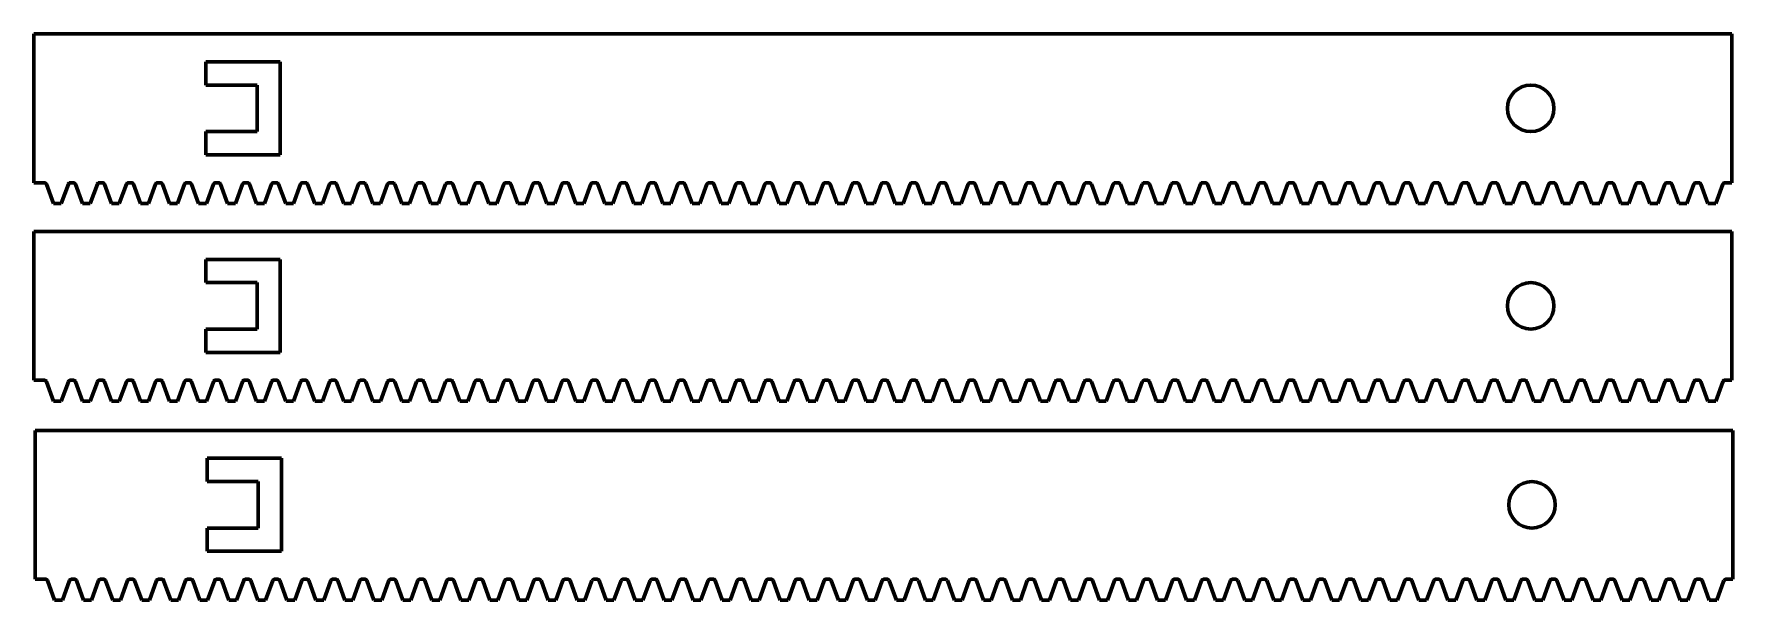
# Model space of a CAD drawing. Header units: millimetres. Extents: x 139 to 362, y 369 to 492.
# Drawn here: x 139.3 to 322.1, y 368.9 to 429.8 of the extents above; entities that cross this region are included whole.
import ezdxf

# ---------------------------------------------------------------- set-up
doc = ezdxf.new("R2010")
doc.units = ezdxf.units.MM
doc.layers.add('Default', color=7, linetype='Continuous')
doc.layers.add('RACK_COUNTER_BAC', color=7, linetype='Continuous')

# ---------------------------------------------------------------- blocks, each defined once
blk = doc.blocks.new('SE')
at = {"layer": 'RACK_COUNTER_BAC', "color": 7, "linetype": 'Continuous', "lineweight": 60}
for p, q in [((139.31, 429.78), (321.98, 429.78)), ((139.31, 413.78), (139.31, 429.78)), ((321.98, 429.78), (321.98, 413.78)), ((157.81, 426.78), (157.81, 424.28)), ((165.81, 426.78), (157.81, 426.78)), ((165.81, 416.78), (165.81, 426.78)), ((157.81, 424.28), (163.31, 424.28)), ((163.31, 424.28), (163.31, 419.28)), ((157.81, 419.28), (157.81, 416.78)), ((163.31, 419.28), (157.81, 419.28)), ((157.81, 416.78), (165.81, 416.78)), ((140.41, 413.78), (139.31, 413.78)), ((141.4, 411.53), (140.65, 413.62)), ((143.01, 413.62), (142.25, 411.53)), ((143.53, 413.78), (143.24, 413.78)), ((144.53, 411.53), (143.77, 413.62)), ((146.13, 413.62), (145.37, 411.53)), ((146.66, 413.78), (146.36, 413.78)), ((147.65, 411.53), (146.89, 413.62)), ((149.25, 413.62), (148.49, 411.53)), ((149.78, 413.78), (149.49, 413.78)), ((150.77, 411.53), (150.01, 413.62)), ((152.37, 413.62), (151.62, 411.53)), ((152.9, 413.78), (152.61, 413.78)), ((153.9, 411.53), (153.14, 413.62)), ((155.5, 413.62), (154.74, 411.53)), ((156.02, 413.78), (155.73, 413.78)), ((157.02, 411.53), (156.26, 413.62)), ((158.62, 413.62), (157.86, 411.53)), ((159.15, 413.78), (158.86, 413.78)), ((160.14, 411.53), (159.38, 413.62)), ((161.74, 413.62), (160.98, 411.53)), ((162.27, 413.78), (161.98, 413.78)), ((163.26, 411.53), (162.51, 413.62)), ((164.87, 413.62), (164.11, 411.53)), ((165.39, 413.78), (165.1, 413.78)), ((166.39, 411.53), (165.63, 413.62)), ((167.99, 413.62), (167.23, 411.53)), ((168.52, 413.78), (168.22, 413.78)), ((169.51, 411.53), (168.75, 413.62)), ((171.11, 413.62), (170.35, 411.53)), ((171.64, 413.78), (171.35, 413.78)), ((172.63, 411.53), (171.87, 413.62)), ((174.23, 413.62), (173.48, 411.53)), ((174.76, 413.78), (174.47, 413.78)), ((175.76, 411.53), (175, 413.62)), ((177.36, 413.62), (176.6, 411.53)), ((177.88, 413.78), (177.59, 413.78)), ((178.88, 411.53), (178.12, 413.62)), ((180.48, 413.62), (179.72, 411.53)), ((181.01, 413.78), (180.72, 413.78)), ((182, 411.53), (181.24, 413.62)), ((183.6, 413.62), (182.84, 411.53)), ((184.13, 413.78), (183.84, 413.78)), ((185.12, 411.53), (184.36, 413.62)), ((186.73, 413.62), (185.97, 411.53)), ((187.25, 413.78), (186.96, 413.78)), ((188.25, 411.53), (187.49, 413.62)), ((189.85, 413.62), (189.09, 411.53)), ((190.38, 413.78), (190.08, 413.78)), ((191.37, 411.53), (190.61, 413.62)), ((192.97, 413.62), (192.21, 411.53)), ((193.5, 413.78), (193.21, 413.78)), ((194.49, 411.53), (193.73, 413.62)), ((196.09, 413.62), (195.34, 411.53)), ((196.62, 413.78), (196.33, 413.78)), ((197.62, 411.53), (196.86, 413.62)), ((199.22, 413.62), (198.46, 411.53)), ((199.74, 413.78), (199.45, 413.78)), ((200.74, 411.53), (199.98, 413.62)), ((202.34, 413.62), (201.58, 411.53)), ((202.87, 413.78), (202.57, 413.78)), ((203.86, 411.53), (203.1, 413.62)), ((205.46, 413.62), (204.7, 411.53)), ((205.99, 413.78), (205.7, 413.78)), ((206.98, 411.53), (206.22, 413.62)), ((208.59, 413.62), (207.83, 411.53)), ((209.11, 413.78), (208.82, 413.78)), ((210.11, 411.53), (209.35, 413.62)), ((211.71, 413.62), (210.95, 411.53)), ((212.24, 413.78), (211.94, 413.78)), ((213.23, 411.53), (212.47, 413.62)), ((214.83, 413.62), (214.07, 411.53)), ((215.36, 413.78), (215.07, 413.78)), ((216.35, 411.53), (215.59, 413.62)), ((217.95, 413.62), (217.19, 411.53)), ((218.48, 413.78), (218.19, 413.78)), ((219.47, 411.53), (218.72, 413.62)), ((221.08, 413.62), (220.32, 411.53)), ((221.6, 413.78), (221.31, 413.78)), ((222.6, 411.53), (221.84, 413.62)), ((224.2, 413.62), (223.44, 411.53)), ((224.73, 413.78), (224.43, 413.78)), ((225.72, 411.53), (224.96, 413.62)), ((227.32, 413.62), (226.56, 411.53)), ((227.85, 413.78), (227.56, 413.78)), ((228.84, 411.53), (228.08, 413.62)), ((230.45, 413.62), (229.69, 411.53)), ((230.97, 413.78), (230.68, 413.78)), ((231.97, 411.53), (231.21, 413.62)), ((233.57, 413.62), (232.81, 411.53)), ((234.09, 413.78), (233.8, 413.78)), ((235.09, 411.53), (234.33, 413.62)), ((236.69, 413.62), (235.93, 411.53)), ((237.22, 413.78), (236.93, 413.78)), ((238.21, 411.53), (237.45, 413.62)), ((239.81, 413.62), (239.05, 411.53)), ((240.34, 413.78), (240.05, 413.78)), ((241.33, 411.53), (240.58, 413.62)), ((242.94, 413.62), (242.18, 411.53)), ((243.46, 413.78), (243.17, 413.78)), ((244.46, 411.53), (243.7, 413.62)), ((246.06, 413.62), (245.3, 411.53)), ((246.59, 413.78), (246.29, 413.78)), ((247.58, 411.53), (246.82, 413.62)), ((249.18, 413.62), (248.42, 411.53)), ((249.71, 413.78), (249.42, 413.78)), ((250.7, 411.53), (249.94, 413.62)), ((252.3, 413.62), (251.55, 411.53)), ((252.83, 413.78), (252.54, 413.78)), ((253.83, 411.53), (253.07, 413.62)), ((255.43, 413.62), (254.67, 411.53)), ((255.95, 413.78), (255.66, 413.78)), ((256.95, 411.53), (256.19, 413.62)), ((258.55, 413.62), (257.79, 411.53)), ((259.08, 413.78), (258.79, 413.78)), ((260.07, 411.53), (259.31, 413.62)), ((261.67, 413.62), (260.91, 411.53)), ((262.2, 413.78), (261.91, 413.78)), ((263.19, 411.53), (262.43, 413.62)), ((264.8, 413.62), (264.04, 411.53)), ((265.32, 413.78), (265.03, 413.78)), ((266.32, 411.53), (265.56, 413.62)), ((267.92, 413.62), (267.16, 411.53)), ((268.45, 413.78), (268.15, 413.78)), ((269.44, 411.53), (268.68, 413.62)), ((271.04, 413.62), (270.28, 411.53)), ((271.57, 413.78), (271.28, 413.78)), ((272.56, 411.53), (271.8, 413.62)), ((274.16, 413.62), (273.41, 411.53)), ((274.69, 413.78), (274.4, 413.78)), ((275.69, 411.53), (274.93, 413.62)), ((277.29, 413.62), (276.53, 411.53)), ((277.81, 413.78), (277.52, 413.78)), ((278.81, 411.53), (278.05, 413.62)), ((280.41, 413.62), (279.65, 411.53)), ((280.94, 413.78), (280.64, 413.78)), ((281.93, 411.53), (281.17, 413.62)), ((283.53, 413.62), (282.77, 411.53)), ((284.06, 413.78), (283.77, 413.78)), ((285.05, 411.53), (284.29, 413.62)), ((286.66, 413.62), (285.9, 411.53)), ((287.18, 413.78), (286.89, 413.78)), ((288.18, 411.53), (287.42, 413.62)), ((289.78, 413.62), (289.02, 411.53)), ((290.31, 413.78), (290.01, 413.78)), ((291.3, 411.53), (290.54, 413.62)), ((292.9, 413.62), (292.14, 411.53)), ((293.43, 413.78), (293.14, 413.78)), ((294.42, 411.53), (293.66, 413.62)), ((296.02, 413.62), (295.26, 411.53)), ((296.55, 413.78), (296.26, 413.78)), ((297.54, 411.53), (296.79, 413.62)), ((299.15, 413.62), (298.39, 411.53)), ((299.67, 413.78), (299.38, 413.78)), ((300.67, 411.53), (299.91, 413.62)), ((302.27, 413.62), (301.51, 411.53)), ((302.8, 413.78), (302.5, 413.78)), ((303.79, 411.53), (303.03, 413.62)), ((305.39, 413.62), (304.63, 411.53)), ((305.92, 413.78), (305.63, 413.78)), ((306.91, 411.53), (306.15, 413.62)), ((308.52, 413.62), (307.76, 411.53)), ((309.04, 413.78), (308.75, 413.78)), ((310.04, 411.53), (309.28, 413.62)), ((311.64, 413.62), (310.88, 411.53)), ((312.16, 413.78), (311.87, 413.78)), ((313.16, 411.53), (312.4, 413.62)), ((314.76, 413.62), (314, 411.53)), ((315.29, 413.78), (315, 413.78)), ((316.28, 411.53), (315.52, 413.62)), ((317.88, 413.62), (317.12, 411.53)), ((318.41, 413.78), (318.12, 413.78)), ((319.4, 411.53), (318.65, 413.62)), ((321.01, 413.62), (320.25, 411.53)), ((321.98, 413.78), (321.24, 413.78)), ((142.25, 411.53), (141.4, 411.53)), ((145.37, 411.53), (144.53, 411.53)), ((148.49, 411.53), (147.65, 411.53)), ((151.62, 411.53), (150.77, 411.53)), ((154.74, 411.53), (153.9, 411.53)), ((157.86, 411.53), (157.02, 411.53)), ((160.98, 411.53), (160.14, 411.53)), ((164.11, 411.53), (163.26, 411.53)), ((167.23, 411.53), (166.39, 411.53)), ((170.35, 411.53), (169.51, 411.53)), ((173.48, 411.53), (172.63, 411.53)), ((176.6, 411.53), (175.76, 411.53)), ((179.72, 411.53), (178.88, 411.53)), ((182.84, 411.53), (182, 411.53)), ((185.97, 411.53), (185.12, 411.53)), ((189.09, 411.53), (188.25, 411.53)), ((192.21, 411.53), (191.37, 411.53)), ((195.34, 411.53), (194.49, 411.53)), ((198.46, 411.53), (197.62, 411.53)), ((201.58, 411.53), (200.74, 411.53)), ((204.7, 411.53), (203.86, 411.53)), ((207.83, 411.53), (206.98, 411.53)), ((210.95, 411.53), (210.11, 411.53)), ((214.07, 411.53), (213.23, 411.53)), ((217.19, 411.53), (216.35, 411.53)), ((220.32, 411.53), (219.47, 411.53)), ((223.44, 411.53), (222.6, 411.53)), ((226.56, 411.53), (225.72, 411.53)), ((229.69, 411.53), (228.84, 411.53)), ((232.81, 411.53), (231.97, 411.53)), ((235.93, 411.53), (235.09, 411.53)), ((239.05, 411.53), (238.21, 411.53)), ((242.18, 411.53), (241.33, 411.53)), ((245.3, 411.53), (244.46, 411.53)), ((248.42, 411.53), (247.58, 411.53)), ((251.55, 411.53), (250.7, 411.53)), ((254.67, 411.53), (253.83, 411.53)), ((257.79, 411.53), (256.95, 411.53)), ((260.91, 411.53), (260.07, 411.53)), ((264.04, 411.53), (263.19, 411.53)), ((267.16, 411.53), (266.32, 411.53)), ((270.28, 411.53), (269.44, 411.53)), ((273.41, 411.53), (272.56, 411.53)), ((276.53, 411.53), (275.69, 411.53)), ((279.65, 411.53), (278.81, 411.53)), ((282.77, 411.53), (281.93, 411.53)), ((285.9, 411.53), (285.05, 411.53)), ((289.02, 411.53), (288.18, 411.53)), ((292.14, 411.53), (291.3, 411.53)), ((295.26, 411.53), (294.42, 411.53)), ((298.39, 411.53), (297.54, 411.53)), ((301.51, 411.53), (300.67, 411.53)), ((304.63, 411.53), (303.79, 411.53)), ((307.76, 411.53), (306.91, 411.53)), ((310.88, 411.53), (310.04, 411.53)), ((314, 411.53), (313.16, 411.53)), ((317.12, 411.53), (316.28, 411.53)), ((320.25, 411.53), (319.4, 411.53))]:
    blk.add_line(p, q, dxfattribs=at)
blk.add_circle((300.34, 421.78), 2.5, dxfattribs=at)
for centre, start, end in [((140.41, 413.53), 20, 90), ((143.24, 413.53), 90, 160), ((143.53, 413.53), 20, 90), ((146.36, 413.53), 90, 160), ((146.66, 413.53), 20, 90), ((149.49, 413.53), 90, 160), ((149.78, 413.53), 20, 90), ((152.61, 413.53), 90, 160), ((152.9, 413.53), 20, 90), ((155.73, 413.53), 90, 160), ((156.02, 413.53), 20, 90), ((158.86, 413.53), 90, 160), ((159.15, 413.53), 20, 90), ((161.98, 413.53), 90, 160), ((162.27, 413.53), 20, 90), ((165.1, 413.53), 90, 160), ((165.39, 413.53), 20, 90), ((168.22, 413.53), 90, 160), ((168.52, 413.53), 20, 90), ((171.35, 413.53), 90, 160), ((171.64, 413.53), 20, 90), ((174.47, 413.53), 90, 160), ((174.76, 413.53), 20, 90), ((177.59, 413.53), 90, 160), ((177.88, 413.53), 20, 90), ((180.72, 413.53), 90, 160), ((181.01, 413.53), 20, 90), ((183.84, 413.53), 90, 160), ((184.13, 413.53), 20, 90), ((186.96, 413.53), 90, 160), ((187.25, 413.53), 20, 90), ((190.08, 413.53), 90, 160), ((190.38, 413.53), 20, 90), ((193.21, 413.53), 90, 160), ((193.5, 413.53), 20, 90), ((196.33, 413.53), 90, 160), ((196.62, 413.53), 20, 90), ((199.45, 413.53), 90, 160), ((199.74, 413.53), 20, 90), ((202.57, 413.53), 90, 160), ((202.87, 413.53), 20, 90), ((205.7, 413.53), 90, 160), ((205.99, 413.53), 20, 90), ((208.82, 413.53), 90, 160), ((209.11, 413.53), 20, 90), ((211.94, 413.53), 90, 160), ((212.24, 413.53), 20, 90), ((215.07, 413.53), 90, 160), ((215.36, 413.53), 20, 90), ((218.19, 413.53), 90, 160), ((218.48, 413.53), 20, 90), ((221.31, 413.53), 90, 160), ((221.6, 413.53), 20, 90), ((224.43, 413.53), 90, 160), ((224.73, 413.53), 20, 90), ((227.56, 413.53), 90, 160), ((227.85, 413.53), 20, 90), ((230.68, 413.53), 90, 160), ((230.97, 413.53), 20, 90), ((233.8, 413.53), 90, 160), ((234.09, 413.53), 20, 90), ((236.93, 413.53), 90, 160), ((237.22, 413.53), 20, 90), ((240.05, 413.53), 90, 160), ((240.34, 413.53), 20, 90), ((243.17, 413.53), 90, 160), ((243.46, 413.53), 20, 90), ((246.29, 413.53), 90, 160), ((246.59, 413.53), 20, 90), ((249.42, 413.53), 90, 160), ((249.71, 413.53), 20, 90), ((252.54, 413.53), 90, 160), ((252.83, 413.53), 20, 90), ((255.66, 413.53), 90, 160), ((255.95, 413.53), 20, 90), ((258.79, 413.53), 90, 160), ((259.08, 413.53), 20, 90), ((261.91, 413.53), 90, 160), ((262.2, 413.53), 20, 90), ((265.03, 413.53), 90, 160), ((265.32, 413.53), 20, 90), ((268.15, 413.53), 90, 160), ((268.45, 413.53), 20, 90), ((271.28, 413.53), 90, 160), ((271.57, 413.53), 20, 90), ((274.4, 413.53), 90, 160), ((274.69, 413.53), 20, 90), ((277.52, 413.53), 90, 160), ((277.81, 413.53), 20, 90), ((280.64, 413.53), 90, 160), ((280.94, 413.53), 20, 90), ((283.77, 413.53), 90, 160), ((284.06, 413.53), 20, 90), ((286.89, 413.53), 90, 160), ((287.18, 413.53), 20, 90), ((290.01, 413.53), 90, 160), ((290.31, 413.53), 20, 90), ((293.14, 413.53), 90, 160), ((293.43, 413.53), 20, 90), ((296.26, 413.53), 90, 160), ((296.55, 413.53), 20, 90), ((299.38, 413.53), 90, 160), ((299.67, 413.53), 20, 90), ((302.5, 413.53), 90, 160), ((302.8, 413.53), 20, 90), ((305.63, 413.53), 90, 160), ((305.92, 413.53), 20, 90), ((308.75, 413.53), 90, 160), ((309.04, 413.53), 20, 90), ((311.87, 413.53), 90, 160), ((312.16, 413.53), 20, 90), ((315, 413.53), 90, 160), ((315.29, 413.53), 20, 90), ((318.12, 413.53), 90, 160), ((318.41, 413.53), 20, 90), ((321.24, 413.53), 90, 160)]:
    blk.add_arc(centre, 0.25, start, end, dxfattribs=at)
blk = doc.blocks.new('SE2')
at = {"layer": 'RACK_COUNTER_BAC', "color": 7, "linetype": 'Continuous', "lineweight": 60}
for p, q in [((139.31, 408.53), (321.98, 408.53)), ((139.31, 392.53), (139.31, 408.53)), ((321.98, 408.53), (321.98, 392.53)), ((157.81, 405.53), (157.81, 403.03)), ((165.81, 405.53), (157.81, 405.53)), ((165.81, 395.53), (165.81, 405.53)), ((157.81, 403.03), (163.31, 403.03)), ((163.31, 403.03), (163.31, 398.03)), ((157.81, 398.03), (157.81, 395.53)), ((163.31, 398.03), (157.81, 398.03)), ((157.81, 395.53), (165.81, 395.53)), ((140.41, 392.53), (139.31, 392.53)), ((141.4, 390.28), (140.65, 392.37)), ((143.01, 392.37), (142.25, 390.28)), ((143.53, 392.53), (143.24, 392.53)), ((144.53, 390.28), (143.77, 392.37)), ((146.13, 392.37), (145.37, 390.28)), ((146.66, 392.53), (146.36, 392.53)), ((147.65, 390.28), (146.89, 392.37)), ((149.25, 392.37), (148.49, 390.28)), ((149.78, 392.53), (149.49, 392.53)), ((150.77, 390.28), (150.01, 392.37)), ((152.37, 392.37), (151.62, 390.28)), ((152.9, 392.53), (152.61, 392.53)), ((153.9, 390.28), (153.14, 392.37)), ((155.5, 392.37), (154.74, 390.28)), ((156.02, 392.53), (155.73, 392.53)), ((157.02, 390.28), (156.26, 392.37)), ((158.62, 392.37), (157.86, 390.28)), ((159.15, 392.53), (158.86, 392.53)), ((160.14, 390.28), (159.38, 392.37)), ((161.74, 392.37), (160.98, 390.28)), ((162.27, 392.53), (161.98, 392.53)), ((163.26, 390.28), (162.51, 392.37)), ((164.87, 392.37), (164.11, 390.28)), ((165.39, 392.53), (165.1, 392.53)), ((166.39, 390.28), (165.63, 392.37)), ((167.99, 392.37), (167.23, 390.28)), ((168.52, 392.53), (168.22, 392.53)), ((169.51, 390.28), (168.75, 392.37)), ((171.11, 392.37), (170.35, 390.28)), ((171.64, 392.53), (171.35, 392.53)), ((172.63, 390.28), (171.87, 392.37)), ((174.23, 392.37), (173.48, 390.28)), ((174.76, 392.53), (174.47, 392.53)), ((175.76, 390.28), (175, 392.37)), ((177.36, 392.37), (176.6, 390.28)), ((177.88, 392.53), (177.59, 392.53)), ((178.88, 390.28), (178.12, 392.37)), ((180.48, 392.37), (179.72, 390.28)), ((181.01, 392.53), (180.72, 392.53)), ((182, 390.28), (181.24, 392.37)), ((183.6, 392.37), (182.84, 390.28)), ((184.13, 392.53), (183.84, 392.53)), ((185.12, 390.28), (184.36, 392.37)), ((186.73, 392.37), (185.97, 390.28)), ((187.25, 392.53), (186.96, 392.53)), ((188.25, 390.28), (187.49, 392.37)), ((189.85, 392.37), (189.09, 390.28)), ((190.38, 392.53), (190.08, 392.53)), ((191.37, 390.28), (190.61, 392.37)), ((192.97, 392.37), (192.21, 390.28)), ((193.5, 392.53), (193.21, 392.53)), ((194.49, 390.28), (193.73, 392.37)), ((196.09, 392.37), (195.34, 390.28)), ((196.62, 392.53), (196.33, 392.53)), ((197.62, 390.28), (196.86, 392.37)), ((199.22, 392.37), (198.46, 390.28)), ((199.74, 392.53), (199.45, 392.53)), ((200.74, 390.28), (199.98, 392.37)), ((202.34, 392.37), (201.58, 390.28)), ((202.87, 392.53), (202.57, 392.53)), ((203.86, 390.28), (203.1, 392.37)), ((205.46, 392.37), (204.7, 390.28)), ((205.99, 392.53), (205.7, 392.53)), ((206.98, 390.28), (206.22, 392.37)), ((208.59, 392.37), (207.83, 390.28)), ((209.11, 392.53), (208.82, 392.53)), ((210.11, 390.28), (209.35, 392.37)), ((211.71, 392.37), (210.95, 390.28)), ((212.24, 392.53), (211.94, 392.53)), ((213.23, 390.28), (212.47, 392.37)), ((214.83, 392.37), (214.07, 390.28)), ((215.36, 392.53), (215.07, 392.53)), ((216.35, 390.28), (215.59, 392.37)), ((217.95, 392.37), (217.19, 390.28)), ((218.48, 392.53), (218.19, 392.53)), ((219.47, 390.28), (218.72, 392.37)), ((221.08, 392.37), (220.32, 390.28)), ((221.6, 392.53), (221.31, 392.53)), ((222.6, 390.28), (221.84, 392.37)), ((224.2, 392.37), (223.44, 390.28)), ((224.73, 392.53), (224.43, 392.53)), ((225.72, 390.28), (224.96, 392.37)), ((227.32, 392.37), (226.56, 390.28)), ((227.85, 392.53), (227.56, 392.53)), ((228.84, 390.28), (228.08, 392.37)), ((230.45, 392.37), (229.69, 390.28)), ((230.97, 392.53), (230.68, 392.53)), ((231.97, 390.28), (231.21, 392.37)), ((233.57, 392.37), (232.81, 390.28)), ((234.09, 392.53), (233.8, 392.53)), ((235.09, 390.28), (234.33, 392.37)), ((236.69, 392.37), (235.93, 390.28)), ((237.22, 392.53), (236.93, 392.53)), ((238.21, 390.28), (237.45, 392.37)), ((239.81, 392.37), (239.05, 390.28)), ((240.34, 392.53), (240.05, 392.53)), ((241.33, 390.28), (240.58, 392.37)), ((242.94, 392.37), (242.18, 390.28)), ((243.46, 392.53), (243.17, 392.53)), ((244.46, 390.28), (243.7, 392.37)), ((246.06, 392.37), (245.3, 390.28)), ((246.59, 392.53), (246.29, 392.53)), ((247.58, 390.28), (246.82, 392.37)), ((249.18, 392.37), (248.42, 390.28)), ((249.71, 392.53), (249.42, 392.53)), ((250.7, 390.28), (249.94, 392.37)), ((252.3, 392.37), (251.55, 390.28)), ((252.83, 392.53), (252.54, 392.53)), ((253.83, 390.28), (253.07, 392.37)), ((255.43, 392.37), (254.67, 390.28)), ((255.95, 392.53), (255.66, 392.53)), ((256.95, 390.28), (256.19, 392.37)), ((258.55, 392.37), (257.79, 390.28)), ((259.08, 392.53), (258.79, 392.53)), ((260.07, 390.28), (259.31, 392.37)), ((261.67, 392.37), (260.91, 390.28)), ((262.2, 392.53), (261.91, 392.53)), ((263.19, 390.28), (262.43, 392.37)), ((264.8, 392.37), (264.04, 390.28)), ((265.32, 392.53), (265.03, 392.53)), ((266.32, 390.28), (265.56, 392.37)), ((267.92, 392.37), (267.16, 390.28)), ((268.45, 392.53), (268.15, 392.53)), ((269.44, 390.28), (268.68, 392.37)), ((271.04, 392.37), (270.28, 390.28)), ((271.57, 392.53), (271.28, 392.53)), ((272.56, 390.28), (271.8, 392.37)), ((274.16, 392.37), (273.41, 390.28)), ((274.69, 392.53), (274.4, 392.53)), ((275.69, 390.28), (274.93, 392.37)), ((277.29, 392.37), (276.53, 390.28)), ((277.81, 392.53), (277.52, 392.53)), ((278.81, 390.28), (278.05, 392.37)), ((280.41, 392.37), (279.65, 390.28)), ((280.94, 392.53), (280.64, 392.53)), ((281.93, 390.28), (281.17, 392.37)), ((283.53, 392.37), (282.77, 390.28)), ((284.06, 392.53), (283.77, 392.53)), ((285.05, 390.28), (284.29, 392.37)), ((286.66, 392.37), (285.9, 390.28)), ((287.18, 392.53), (286.89, 392.53)), ((288.18, 390.28), (287.42, 392.37)), ((289.78, 392.37), (289.02, 390.28)), ((290.31, 392.53), (290.01, 392.53)), ((291.3, 390.28), (290.54, 392.37)), ((292.9, 392.37), (292.14, 390.28)), ((293.43, 392.53), (293.14, 392.53)), ((294.42, 390.28), (293.66, 392.37)), ((296.02, 392.37), (295.26, 390.28)), ((296.55, 392.53), (296.26, 392.53)), ((297.54, 390.28), (296.79, 392.37)), ((299.15, 392.37), (298.39, 390.28)), ((299.67, 392.53), (299.38, 392.53)), ((300.67, 390.28), (299.91, 392.37)), ((302.27, 392.37), (301.51, 390.28)), ((302.8, 392.53), (302.5, 392.53)), ((303.79, 390.28), (303.03, 392.37)), ((305.39, 392.37), (304.63, 390.28)), ((305.92, 392.53), (305.63, 392.53)), ((306.91, 390.28), (306.15, 392.37)), ((308.52, 392.37), (307.76, 390.28)), ((309.04, 392.53), (308.75, 392.53)), ((310.04, 390.28), (309.28, 392.37)), ((311.64, 392.37), (310.88, 390.28)), ((312.16, 392.53), (311.87, 392.53)), ((313.16, 390.28), (312.4, 392.37)), ((314.76, 392.37), (314, 390.28)), ((315.29, 392.53), (315, 392.53)), ((316.28, 390.28), (315.52, 392.37)), ((317.88, 392.37), (317.12, 390.28)), ((318.41, 392.53), (318.12, 392.53)), ((319.4, 390.28), (318.65, 392.37)), ((321.01, 392.37), (320.25, 390.28)), ((321.98, 392.53), (321.24, 392.53)), ((142.25, 390.28), (141.4, 390.28)), ((145.37, 390.28), (144.53, 390.28)), ((148.49, 390.28), (147.65, 390.28)), ((151.62, 390.28), (150.77, 390.28)), ((154.74, 390.28), (153.9, 390.28)), ((157.86, 390.28), (157.02, 390.28)), ((160.98, 390.28), (160.14, 390.28)), ((164.11, 390.28), (163.26, 390.28)), ((167.23, 390.28), (166.39, 390.28)), ((170.35, 390.28), (169.51, 390.28)), ((173.48, 390.28), (172.63, 390.28)), ((176.6, 390.28), (175.76, 390.28)), ((179.72, 390.28), (178.88, 390.28)), ((182.84, 390.28), (182, 390.28)), ((185.97, 390.28), (185.12, 390.28)), ((189.09, 390.28), (188.25, 390.28)), ((192.21, 390.28), (191.37, 390.28)), ((195.34, 390.28), (194.49, 390.28)), ((198.46, 390.28), (197.62, 390.28)), ((201.58, 390.28), (200.74, 390.28)), ((204.7, 390.28), (203.86, 390.28)), ((207.83, 390.28), (206.98, 390.28)), ((210.95, 390.28), (210.11, 390.28)), ((214.07, 390.28), (213.23, 390.28)), ((217.19, 390.28), (216.35, 390.28)), ((220.32, 390.28), (219.47, 390.28)), ((223.44, 390.28), (222.6, 390.28)), ((226.56, 390.28), (225.72, 390.28)), ((229.69, 390.28), (228.84, 390.28)), ((232.81, 390.28), (231.97, 390.28)), ((235.93, 390.28), (235.09, 390.28)), ((239.05, 390.28), (238.21, 390.28)), ((242.18, 390.28), (241.33, 390.28)), ((245.3, 390.28), (244.46, 390.28)), ((248.42, 390.28), (247.58, 390.28)), ((251.55, 390.28), (250.7, 390.28)), ((254.67, 390.28), (253.83, 390.28)), ((257.79, 390.28), (256.95, 390.28)), ((260.91, 390.28), (260.07, 390.28)), ((264.04, 390.28), (263.19, 390.28)), ((267.16, 390.28), (266.32, 390.28)), ((270.28, 390.28), (269.44, 390.28)), ((273.41, 390.28), (272.56, 390.28)), ((276.53, 390.28), (275.69, 390.28)), ((279.65, 390.28), (278.81, 390.28)), ((282.77, 390.28), (281.93, 390.28)), ((285.9, 390.28), (285.05, 390.28)), ((289.02, 390.28), (288.18, 390.28)), ((292.14, 390.28), (291.3, 390.28)), ((295.26, 390.28), (294.42, 390.28)), ((298.39, 390.28), (297.54, 390.28)), ((301.51, 390.28), (300.67, 390.28)), ((304.63, 390.28), (303.79, 390.28)), ((307.76, 390.28), (306.91, 390.28)), ((310.88, 390.28), (310.04, 390.28)), ((314, 390.28), (313.16, 390.28)), ((317.12, 390.28), (316.28, 390.28)), ((320.25, 390.28), (319.4, 390.28))]:
    blk.add_line(p, q, dxfattribs=at)
blk.add_circle((300.34, 400.53), 2.5, dxfattribs=at)
for centre, start, end in [((140.41, 392.28), 20, 90), ((143.24, 392.28), 90, 160), ((143.53, 392.28), 20, 90), ((146.36, 392.28), 90, 160), ((146.66, 392.28), 20, 90), ((149.49, 392.28), 90, 160), ((149.78, 392.28), 20, 90), ((152.61, 392.28), 90, 160), ((152.9, 392.28), 20, 90), ((155.73, 392.28), 90, 160), ((156.02, 392.28), 20, 90), ((158.86, 392.28), 90, 160), ((159.15, 392.28), 20, 90), ((161.98, 392.28), 90, 160), ((162.27, 392.28), 20, 90), ((165.1, 392.28), 90, 160), ((165.39, 392.28), 20, 90), ((168.22, 392.28), 90, 160), ((168.52, 392.28), 20, 90), ((171.35, 392.28), 90, 160), ((171.64, 392.28), 20, 90), ((174.47, 392.28), 90, 160), ((174.76, 392.28), 20, 90), ((177.59, 392.28), 90, 160), ((177.88, 392.28), 20, 90), ((180.72, 392.28), 90, 160), ((181.01, 392.28), 20, 90), ((183.84, 392.28), 90, 160), ((184.13, 392.28), 20, 90), ((186.96, 392.28), 90, 160), ((187.25, 392.28), 20, 90), ((190.08, 392.28), 90, 160), ((190.38, 392.28), 20, 90), ((193.21, 392.28), 90, 160), ((193.5, 392.28), 20, 90), ((196.33, 392.28), 90, 160), ((196.62, 392.28), 20, 90), ((199.45, 392.28), 90, 160), ((199.74, 392.28), 20, 90), ((202.57, 392.28), 90, 160), ((202.87, 392.28), 20, 90), ((205.7, 392.28), 90, 160), ((205.99, 392.28), 20, 90), ((208.82, 392.28), 90, 160), ((209.11, 392.28), 20, 90), ((211.94, 392.28), 90, 160), ((212.24, 392.28), 20, 90), ((215.07, 392.28), 90, 160), ((215.36, 392.28), 20, 90), ((218.19, 392.28), 90, 160), ((218.48, 392.28), 20, 90), ((221.31, 392.28), 90, 160), ((221.6, 392.28), 20, 90), ((224.43, 392.28), 90, 160), ((224.73, 392.28), 20, 90), ((227.56, 392.28), 90, 160), ((227.85, 392.28), 20, 90), ((230.68, 392.28), 90, 160), ((230.97, 392.28), 20, 90), ((233.8, 392.28), 90, 160), ((234.09, 392.28), 20, 90), ((236.93, 392.28), 90, 160), ((237.22, 392.28), 20, 90), ((240.05, 392.28), 90, 160), ((240.34, 392.28), 20, 90), ((243.17, 392.28), 90, 160), ((243.46, 392.28), 20, 90), ((246.29, 392.28), 90, 160), ((246.59, 392.28), 20, 90), ((249.42, 392.28), 90, 160), ((249.71, 392.28), 20, 90), ((252.54, 392.28), 90, 160), ((252.83, 392.28), 20, 90), ((255.66, 392.28), 90, 160), ((255.95, 392.28), 20, 90), ((258.79, 392.28), 90, 160), ((259.08, 392.28), 20, 90), ((261.91, 392.28), 90, 160), ((262.2, 392.28), 20, 90), ((265.03, 392.28), 90, 160), ((265.32, 392.28), 20, 90), ((268.15, 392.28), 90, 160), ((268.45, 392.28), 20, 90), ((271.28, 392.28), 90, 160), ((271.57, 392.28), 20, 90), ((274.4, 392.28), 90, 160), ((274.69, 392.28), 20, 90), ((277.52, 392.28), 90, 160), ((277.81, 392.28), 20, 90), ((280.64, 392.28), 90, 160), ((280.94, 392.28), 20, 90), ((283.77, 392.28), 90, 160), ((284.06, 392.28), 20, 90), ((286.89, 392.28), 90, 160), ((287.18, 392.28), 20, 90), ((290.01, 392.28), 90, 160), ((290.31, 392.28), 20, 90), ((293.14, 392.28), 90, 160), ((293.43, 392.28), 20, 90), ((296.26, 392.28), 90, 160), ((296.55, 392.28), 20, 90), ((299.38, 392.28), 90, 160), ((299.67, 392.28), 20, 90), ((302.5, 392.28), 90, 160), ((302.8, 392.28), 20, 90), ((305.63, 392.28), 90, 160), ((305.92, 392.28), 20, 90), ((308.75, 392.28), 90, 160), ((309.04, 392.28), 20, 90), ((311.87, 392.28), 90, 160), ((312.16, 392.28), 20, 90), ((315, 392.28), 90, 160), ((315.29, 392.28), 20, 90), ((318.12, 392.28), 90, 160), ((318.41, 392.28), 20, 90), ((321.24, 392.28), 90, 160)]:
    blk.add_arc(centre, 0.25, start, end, dxfattribs=at)
blk = doc.blocks.new('SE4')
at = {"layer": 'RACK_COUNTER_BAC', "color": 7, "linetype": 'Continuous', "lineweight": 60}
for p, q in [((139.44, 387.13), (322.1, 387.13)), ((139.44, 371.13), (139.44, 387.13)), ((322.1, 387.13), (322.1, 371.13)), ((157.93, 384.13), (157.93, 381.63)), ((165.93, 384.13), (157.93, 384.13)), ((165.93, 374.13), (165.93, 384.13)), ((157.93, 381.63), (163.43, 381.63)), ((163.43, 381.63), (163.43, 376.63)), ((157.93, 376.63), (157.93, 374.13)), ((163.43, 376.63), (157.93, 376.63)), ((157.93, 374.13), (165.93, 374.13)), ((140.54, 371.13), (139.44, 371.13)), ((143.66, 371.13), (143.37, 371.13)), ((146.78, 371.13), (146.49, 371.13)), ((149.9, 371.13), (149.61, 371.13)), ((153.03, 371.13), (152.74, 371.13)), ((156.15, 371.13), (155.86, 371.13)), ((159.27, 371.13), (158.98, 371.13)), ((162.4, 371.13), (162.1, 371.13)), ((165.52, 371.13), (165.23, 371.13)), ((168.64, 371.13), (168.35, 371.13)), ((171.76, 371.13), (171.47, 371.13)), ((174.89, 371.13), (174.59, 371.13)), ((178.01, 371.13), (177.72, 371.13)), ((181.13, 371.13), (180.84, 371.13)), ((184.26, 371.13), (183.96, 371.13)), ((187.38, 371.13), (187.09, 371.13)), ((190.5, 371.13), (190.21, 371.13)), ((193.62, 371.13), (193.33, 371.13)), ((196.75, 371.13), (196.45, 371.13)), ((199.87, 371.13), (199.58, 371.13)), ((202.99, 371.13), (202.7, 371.13)), ((206.12, 371.13), (205.82, 371.13)), ((209.24, 371.13), (208.95, 371.13)), ((212.36, 371.13), (212.07, 371.13)), ((215.48, 371.13), (215.19, 371.13)), ((218.61, 371.13), (218.31, 371.13)), ((221.73, 371.13), (221.44, 371.13)), ((224.85, 371.13), (224.56, 371.13)), ((227.97, 371.13), (227.68, 371.13)), ((231.1, 371.13), (230.81, 371.13)), ((234.22, 371.13), (233.93, 371.13)), ((237.34, 371.13), (237.05, 371.13)), ((240.47, 371.13), (240.17, 371.13)), ((243.59, 371.13), (243.3, 371.13)), ((246.71, 371.13), (246.42, 371.13)), ((249.83, 371.13), (249.54, 371.13)), ((252.96, 371.13), (252.67, 371.13)), ((256.08, 371.13), (255.79, 371.13)), ((259.2, 371.13), (258.91, 371.13)), ((262.33, 371.13), (262.03, 371.13)), ((265.45, 371.13), (265.16, 371.13)), ((268.57, 371.13), (268.28, 371.13)), ((271.69, 371.13), (271.4, 371.13)), ((274.82, 371.13), (274.52, 371.13)), ((277.94, 371.13), (277.65, 371.13)), ((281.06, 371.13), (280.77, 371.13)), ((284.19, 371.13), (283.89, 371.13)), ((287.31, 371.13), (287.02, 371.13)), ((290.43, 371.13), (290.14, 371.13)), ((293.55, 371.13), (293.26, 371.13)), ((296.68, 371.13), (296.38, 371.13)), ((299.8, 371.13), (299.51, 371.13)), ((302.92, 371.13), (302.63, 371.13)), ((306.04, 371.13), (305.75, 371.13)), ((309.17, 371.13), (308.88, 371.13)), ((312.29, 371.13), (312, 371.13)), ((315.41, 371.13), (315.12, 371.13)), ((318.54, 371.13), (318.24, 371.13)), ((322.1, 371.13), (321.37, 371.13)), ((141.53, 368.88), (140.77, 370.97)), ((143.13, 370.97), (142.37, 368.88)), ((144.65, 368.88), (143.89, 370.97)), ((146.25, 370.97), (145.5, 368.88)), ((147.78, 368.88), (147.02, 370.97)), ((149.38, 370.97), (148.62, 368.88)), ((150.9, 368.88), (150.14, 370.97)), ((152.5, 370.97), (151.74, 368.88)), ((154.02, 368.88), (153.26, 370.97)), ((155.62, 370.97), (154.86, 368.88)), ((157.14, 368.88), (156.39, 370.97)), ((158.75, 370.97), (157.99, 368.88)), ((160.27, 368.88), (159.51, 370.97)), ((161.87, 370.97), (161.11, 368.88)), ((163.39, 368.88), (162.63, 370.97)), ((164.99, 370.97), (164.23, 368.88)), ((166.51, 368.88), (165.75, 370.97)), ((168.11, 370.97), (167.36, 368.88)), ((169.64, 368.88), (168.88, 370.97)), ((171.24, 370.97), (170.48, 368.88)), ((172.76, 368.88), (172, 370.97)), ((174.36, 370.97), (173.6, 368.88)), ((175.88, 368.88), (175.12, 370.97)), ((177.48, 370.97), (176.72, 368.88)), ((179, 368.88), (178.24, 370.97)), ((180.61, 370.97), (179.85, 368.88)), ((182.13, 368.88), (181.37, 370.97)), ((183.73, 370.97), (182.97, 368.88)), ((185.25, 368.88), (184.49, 370.97)), ((186.85, 370.97), (186.09, 368.88)), ((188.37, 368.88), (187.61, 370.97)), ((189.97, 370.97), (189.22, 368.88)), ((191.49, 368.88), (190.74, 370.97)), ((193.1, 370.97), (192.34, 368.88)), ((194.62, 368.88), (193.86, 370.97)), ((196.22, 370.97), (195.46, 368.88)), ((197.74, 368.88), (196.98, 370.97)), ((199.34, 370.97), (198.58, 368.88)), ((200.86, 368.88), (200.1, 370.97)), ((202.47, 370.97), (201.71, 368.88)), ((203.99, 368.88), (203.23, 370.97)), ((205.59, 370.97), (204.83, 368.88)), ((207.11, 368.88), (206.35, 370.97)), ((208.71, 370.97), (207.95, 368.88)), ((210.23, 368.88), (209.47, 370.97)), ((211.83, 370.97), (211.07, 368.88)), ((213.35, 368.88), (212.6, 370.97)), ((214.96, 370.97), (214.2, 368.88)), ((216.48, 368.88), (215.72, 370.97)), ((218.08, 370.97), (217.32, 368.88)), ((219.6, 368.88), (218.84, 370.97)), ((221.2, 370.97), (220.44, 368.88)), ((222.72, 368.88), (221.96, 370.97)), ((224.32, 370.97), (223.57, 368.88)), ((225.85, 368.88), (225.09, 370.97)), ((227.45, 370.97), (226.69, 368.88)), ((228.97, 368.88), (228.21, 370.97)), ((230.57, 370.97), (229.81, 368.88)), ((232.09, 368.88), (231.33, 370.97)), ((233.69, 370.97), (232.93, 368.88)), ((235.21, 368.88), (234.46, 370.97)), ((236.82, 370.97), (236.06, 368.88)), ((238.34, 368.88), (237.58, 370.97)), ((239.94, 370.97), (239.18, 368.88)), ((241.46, 368.88), (240.7, 370.97)), ((243.06, 370.97), (242.3, 368.88)), ((244.58, 368.88), (243.82, 370.97)), ((246.18, 370.97), (245.43, 368.88)), ((247.71, 368.88), (246.95, 370.97)), ((249.31, 370.97), (248.55, 368.88)), ((250.83, 368.88), (250.07, 370.97)), ((252.43, 370.97), (251.67, 368.88)), ((253.95, 368.88), (253.19, 370.97)), ((255.55, 370.97), (254.79, 368.88)), ((257.07, 368.88), (256.31, 370.97)), ((258.68, 370.97), (257.92, 368.88)), ((260.2, 368.88), (259.44, 370.97)), ((261.8, 370.97), (261.04, 368.88)), ((263.32, 368.88), (262.56, 370.97)), ((264.92, 370.97), (264.16, 368.88)), ((266.44, 368.88), (265.68, 370.97)), ((268.04, 370.97), (267.29, 368.88)), ((269.57, 368.88), (268.81, 370.97)), ((271.17, 370.97), (270.41, 368.88)), ((272.69, 368.88), (271.93, 370.97)), ((274.29, 370.97), (273.53, 368.88)), ((275.81, 368.88), (275.05, 370.97)), ((277.41, 370.97), (276.65, 368.88)), ((278.93, 368.88), (278.17, 370.97)), ((280.54, 370.97), (279.78, 368.88)), ((282.06, 368.88), (281.3, 370.97)), ((283.66, 370.97), (282.9, 368.88)), ((285.18, 368.88), (284.42, 370.97)), ((286.78, 370.97), (286.02, 368.88)), ((288.3, 368.88), (287.54, 370.97)), ((289.9, 370.97), (289.14, 368.88)), ((291.42, 368.88), (290.67, 370.97)), ((293.03, 370.97), (292.27, 368.88)), ((294.55, 368.88), (293.79, 370.97)), ((296.15, 370.97), (295.39, 368.88)), ((297.67, 368.88), (296.91, 370.97)), ((299.27, 370.97), (298.51, 368.88)), ((300.79, 368.88), (300.03, 370.97)), ((302.4, 370.97), (301.64, 368.88)), ((303.92, 368.88), (303.16, 370.97)), ((305.52, 370.97), (304.76, 368.88)), ((307.04, 368.88), (306.28, 370.97)), ((308.64, 370.97), (307.88, 368.88)), ((310.16, 368.88), (309.4, 370.97)), ((311.76, 370.97), (311, 368.88)), ((313.28, 368.88), (312.53, 370.97)), ((314.89, 370.97), (314.13, 368.88)), ((316.41, 368.88), (315.65, 370.97)), ((318.01, 370.97), (317.25, 368.88)), ((319.53, 368.88), (318.77, 370.97)), ((321.13, 370.97), (320.37, 368.88)), ((142.37, 368.88), (141.53, 368.88)), ((145.5, 368.88), (144.65, 368.88)), ((148.62, 368.88), (147.78, 368.88)), ((151.74, 368.88), (150.9, 368.88)), ((154.86, 368.88), (154.02, 368.88)), ((157.99, 368.88), (157.14, 368.88)), ((161.11, 368.88), (160.27, 368.88)), ((164.23, 368.88), (163.39, 368.88)), ((167.36, 368.88), (166.51, 368.88)), ((170.48, 368.88), (169.64, 368.88)), ((173.6, 368.88), (172.76, 368.88)), ((176.72, 368.88), (175.88, 368.88)), ((179.85, 368.88), (179, 368.88)), ((182.97, 368.88), (182.13, 368.88)), ((186.09, 368.88), (185.25, 368.88)), ((189.22, 368.88), (188.37, 368.88)), ((192.34, 368.88), (191.49, 368.88)), ((195.46, 368.88), (194.62, 368.88)), ((198.58, 368.88), (197.74, 368.88)), ((201.71, 368.88), (200.86, 368.88)), ((204.83, 368.88), (203.99, 368.88)), ((207.95, 368.88), (207.11, 368.88)), ((211.07, 368.88), (210.23, 368.88)), ((214.2, 368.88), (213.35, 368.88)), ((217.32, 368.88), (216.48, 368.88)), ((220.44, 368.88), (219.6, 368.88)), ((223.57, 368.88), (222.72, 368.88)), ((226.69, 368.88), (225.85, 368.88)), ((229.81, 368.88), (228.97, 368.88)), ((232.93, 368.88), (232.09, 368.88)), ((236.06, 368.88), (235.21, 368.88)), ((239.18, 368.88), (238.34, 368.88)), ((242.3, 368.88), (241.46, 368.88)), ((245.43, 368.88), (244.58, 368.88)), ((248.55, 368.88), (247.71, 368.88)), ((251.67, 368.88), (250.83, 368.88)), ((254.79, 368.88), (253.95, 368.88)), ((257.92, 368.88), (257.07, 368.88)), ((261.04, 368.88), (260.2, 368.88)), ((264.16, 368.88), (263.32, 368.88)), ((267.29, 368.88), (266.44, 368.88)), ((270.41, 368.88), (269.57, 368.88)), ((273.53, 368.88), (272.69, 368.88)), ((276.65, 368.88), (275.81, 368.88)), ((279.78, 368.88), (278.93, 368.88)), ((282.9, 368.88), (282.06, 368.88)), ((286.02, 368.88), (285.18, 368.88)), ((289.14, 368.88), (288.3, 368.88)), ((292.27, 368.88), (291.42, 368.88)), ((295.39, 368.88), (294.55, 368.88)), ((298.51, 368.88), (297.67, 368.88)), ((301.64, 368.88), (300.79, 368.88)), ((304.76, 368.88), (303.92, 368.88)), ((307.88, 368.88), (307.04, 368.88)), ((311, 368.88), (310.16, 368.88)), ((314.13, 368.88), (313.28, 368.88)), ((317.25, 368.88), (316.41, 368.88)), ((320.37, 368.88), (319.53, 368.88))]:
    blk.add_line(p, q, dxfattribs=at)
blk.add_circle((300.47, 379.13), 2.5, dxfattribs=at)
for centre, start, end in [((140.54, 370.88), 20, 90), ((143.37, 370.88), 90, 160), ((143.66, 370.88), 20, 90), ((146.49, 370.88), 90, 160), ((146.78, 370.88), 20, 90), ((149.61, 370.88), 90, 160), ((149.9, 370.88), 20, 90), ((152.74, 370.88), 90, 160), ((153.03, 370.88), 20, 90), ((155.86, 370.88), 90, 160), ((156.15, 370.88), 20, 90), ((158.98, 370.88), 90, 160), ((159.27, 370.88), 20, 90), ((162.1, 370.88), 90, 160), ((162.4, 370.88), 20, 90), ((165.23, 370.88), 90, 160), ((165.52, 370.88), 20, 90), ((168.35, 370.88), 90, 160), ((168.64, 370.88), 20, 90), ((171.47, 370.88), 90, 160), ((171.76, 370.88), 20, 90), ((174.59, 370.88), 90, 160), ((174.89, 370.88), 20, 90), ((177.72, 370.88), 90, 160), ((178.01, 370.88), 20, 90), ((180.84, 370.88), 90, 160), ((181.13, 370.88), 20, 90), ((183.96, 370.88), 90, 160), ((184.26, 370.88), 20, 90), ((187.09, 370.88), 90, 160), ((187.38, 370.88), 20, 90), ((190.21, 370.88), 90, 160), ((190.5, 370.88), 20, 90), ((193.33, 370.88), 90, 160), ((193.62, 370.88), 20, 90), ((196.45, 370.88), 90, 160), ((196.75, 370.88), 20, 90), ((199.58, 370.88), 90, 160), ((199.87, 370.88), 20, 90), ((202.7, 370.88), 90, 160), ((202.99, 370.88), 20, 90), ((205.82, 370.88), 90, 160), ((206.12, 370.88), 20, 90), ((208.95, 370.88), 90, 160), ((209.24, 370.88), 20, 90), ((212.07, 370.88), 90, 160), ((212.36, 370.88), 20, 90), ((215.19, 370.88), 90, 160), ((215.48, 370.88), 20, 90), ((218.31, 370.88), 90, 160), ((218.61, 370.88), 20, 90), ((221.44, 370.88), 90, 160), ((221.73, 370.88), 20, 90), ((224.56, 370.88), 90, 160), ((224.85, 370.88), 20, 90), ((227.68, 370.88), 90, 160), ((227.97, 370.88), 20, 90), ((230.81, 370.88), 90, 160), ((231.1, 370.88), 20, 90), ((233.93, 370.88), 90, 160), ((234.22, 370.88), 20, 90), ((237.05, 370.88), 90, 160), ((237.34, 370.88), 20, 90), ((240.17, 370.88), 90, 160), ((240.47, 370.88), 20, 90), ((243.3, 370.88), 90, 160), ((243.59, 370.88), 20, 90), ((246.42, 370.88), 90, 160), ((246.71, 370.88), 20, 90), ((249.54, 370.88), 90, 160), ((249.83, 370.88), 20, 90), ((252.67, 370.88), 90, 160), ((252.96, 370.88), 20, 90), ((255.79, 370.88), 90, 160), ((256.08, 370.88), 20, 90), ((258.91, 370.88), 90, 160), ((259.2, 370.88), 20, 90), ((262.03, 370.88), 90, 160), ((262.33, 370.88), 20, 90), ((265.16, 370.88), 90, 160), ((265.45, 370.88), 20, 90), ((268.28, 370.88), 90, 160), ((268.57, 370.88), 20, 90), ((271.4, 370.88), 90, 160), ((271.69, 370.88), 20, 90), ((274.52, 370.88), 90, 160), ((274.82, 370.88), 20, 90), ((277.65, 370.88), 90, 160), ((277.94, 370.88), 20, 90), ((280.77, 370.88), 90, 160), ((281.06, 370.88), 20, 90), ((283.89, 370.88), 90, 160), ((284.19, 370.88), 20, 90), ((287.02, 370.88), 90, 160), ((287.31, 370.88), 20, 90), ((290.14, 370.88), 90, 160), ((290.43, 370.88), 20, 90), ((293.26, 370.88), 90, 160), ((293.55, 370.88), 20, 90), ((296.38, 370.88), 90, 160), ((296.68, 370.88), 20, 90), ((299.51, 370.88), 90, 160), ((299.8, 370.88), 20, 90), ((302.63, 370.88), 90, 160), ((302.92, 370.88), 20, 90), ((305.75, 370.88), 90, 160), ((306.04, 370.88), 20, 90), ((308.88, 370.88), 90, 160), ((309.17, 370.88), 20, 90), ((312, 370.88), 90, 160), ((312.29, 370.88), 20, 90), ((315.12, 370.88), 90, 160), ((315.41, 370.88), 20, 90), ((318.24, 370.88), 90, 160), ((318.54, 370.88), 20, 90), ((321.37, 370.88), 90, 160)]:
    blk.add_arc(centre, 0.25, start, end, dxfattribs=at)

msp = doc.modelspace()

# ---------------------------------------------------------------- block references
at = {"layer": 'Default'}
for name in ['SE', 'SE2', 'SE4']:
    msp.add_blockref(name, (0, 0), dxfattribs=at)

doc.saveas('drawing.dxf')
